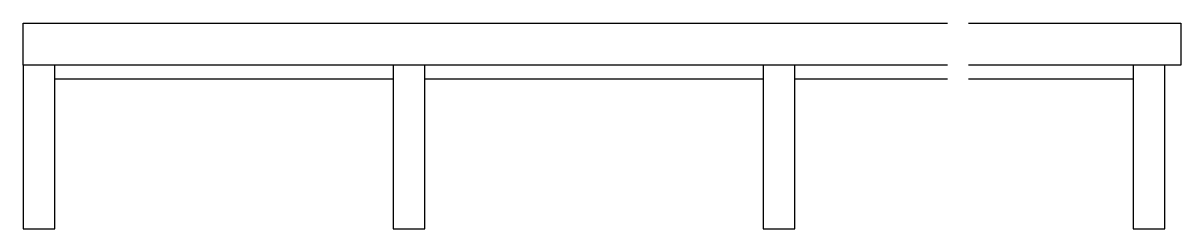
# Model space of a CAD drawing. Extents: x 0 to 4380, y 0 to 780.
import ezdxf

# ---------------------------------------------------------------- set-up
doc = ezdxf.new("R2010")
doc.units = 0
doc.header["$LTSCALE"] = 50
doc.layers.get('0').update_dxf_attribs({"linetype": 'CONTINUOUS'})

msp = doc.modelspace()

# ---------------------------------------------------------------- linework, layer by layer
at = {"color": 0}
for p, q in [((120, 568.8), (1400, 568.8)), ((1520, 568.8), (2800, 568.8)), ((2920, 568.8), (3497.2, 568.8)), ((3576.7, 568.8), (4200, 568.8))]:
    msp.add_line(p, q, dxfattribs=at)
for points in [[(3497.2, 620), (0, 620), (0, 780), (3497.2, 780)], [(3576.7, 780), (4380, 780), (4380, 620), (3576.7, 620)], [(0, 620), (0, 0), (120, 0), (120, 620)], [(1400, 620), (1400, 0), (1520, 0), (1520, 620)], [(2800, 620), (2800, 0), (2920, 0), (2920, 620)], [(4200, 620), (4200, 0), (4320, 0), (4320, 620)]]:
    msp.add_lwpolyline(points, dxfattribs=at)

doc.saveas('drawing.dxf')
